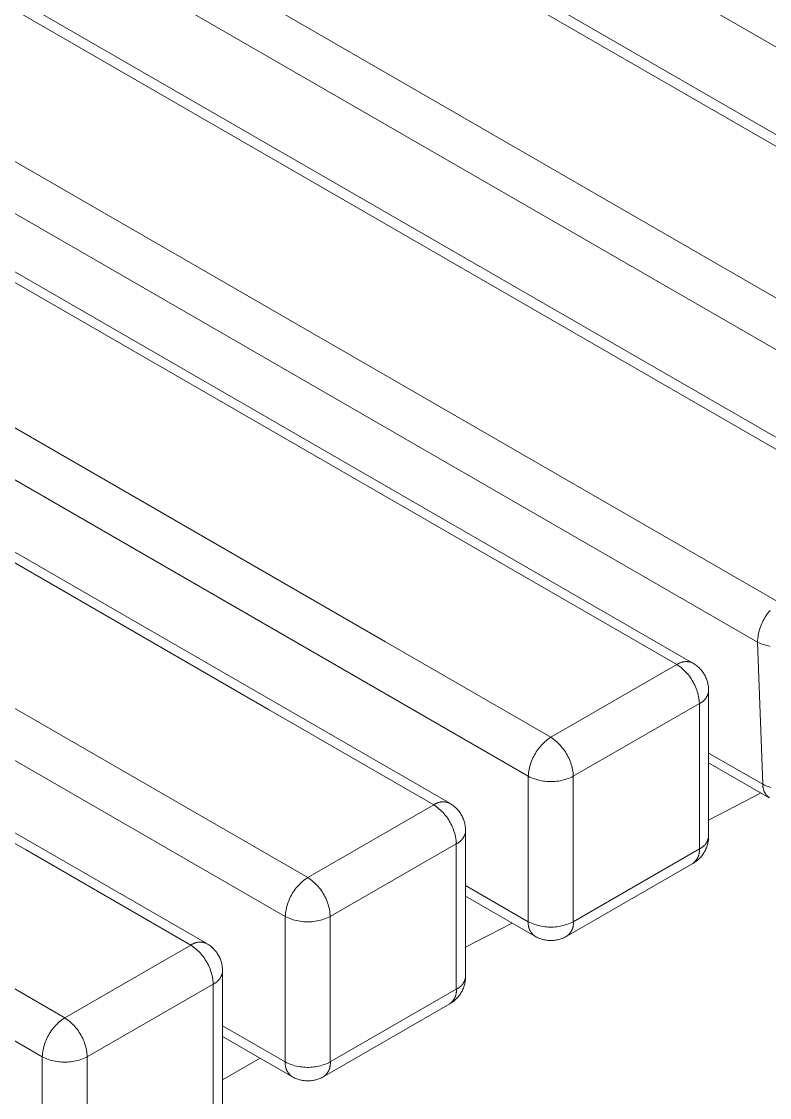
# Model space of a CAD drawing. Header units: inches. Extents: x -16 to 183, y -17 to 123.
# Drawn here: x 39.431 to 42.47, y 6.042 to 10.415 of the extents above; entities that cross this region are included whole.
import ezdxf

# ---------------------------------------------------------------- set-up
doc = ezdxf.new("R2010")
doc.units = ezdxf.units.IN
doc.layers.add('ZANO_R', color=7, linetype='Continuous', lineweight=0)

msp = doc.modelspace()

# ---------------------------------------------------------------- linework, layer by layer
at = {"layer": 'ZANO_R'}
for p, q in [((44.46788, 9.1741), (11.73757, 28.07095)), ((44.04384, 9.01424), (11.31353, 27.9111)), ((11.38265, 27.91947), (44.11129, 9.02358)), ((10.802, 27.5908), (43.53232, 8.69395)), ((43.44483, 8.53351), (10.71452, 27.43036)), ((43.02079, 8.37366), (10.29048, 27.27051)), ((10.3596, 27.27888), (43.08824, 8.38299)), ((9.77895, 26.95022), (42.50926, 8.05336)), ((42.42178, 7.89292), (9.69147, 26.78978)), ((42.09374, 7.80146), (9.36343, 26.69831)), ((9.42808, 26.70471), (42.15839, 7.80786)), ((41.49034, 7.34751), (8.76002, 26.24436)), ((8.44068, 26.13464), (41.171, 7.23779)), ((7.86405, 25.83264), (40.59437, 6.93579)), ((7.45329, 25.56457), (40.1836, 6.66771)), ((6.87666, 25.26257), (39.60697, 6.36572)), ((39.51555, 6.20736), (6.78523, 25.10422)), ((40.90978, 7.89383), (38.02466, 9.55956)), ((37.14479, 9.51859), (40.43437, 7.61935)), ((36.13762, 8.95993), (39.44698, 7.04928)), ((36.88866, 8.86414), (39.73954, 7.21819)), ((42.45538, 7.99865), (42.45937, 8.00443)), ((42.45937, 8.00443), (42.46355, 8.01007)), ((42.46355, 8.01007), (42.46793, 8.01556)), ((42.46793, 8.01556), (42.4725, 8.0209)), ((42.43341, 7.9548), (42.43589, 7.96137)), ((42.43589, 7.96137), (42.43859, 7.96785)), ((42.43859, 7.96785), (42.44151, 7.97424)), ((42.44151, 7.97424), (42.44466, 7.98052)), ((42.44466, 7.98052), (42.44802, 7.98668)), ((42.44802, 7.98668), (42.4516, 7.99273)), ((42.4516, 7.99273), (42.45538, 7.99865)), ((42.42349, 7.91391), (42.42455, 7.92086)), ((42.42455, 7.92086), (42.42585, 7.92776)), ((42.42585, 7.92776), (42.42738, 7.93461)), ((42.42738, 7.93461), (42.42916, 7.94141)), ((42.42916, 7.94141), (42.43117, 7.94814)), ((42.43117, 7.94814), (42.43341, 7.9548)), ((40.90978, 7.89383), (41.58176, 7.50586)), ((42.42178, 7.89292), (42.42211, 7.89994)), ((42.42791, 7.88998), (42.42178, 7.89292)), ((42.4434, 7.31474), (42.42178, 7.89292)), ((42.42211, 7.89994), (42.42268, 7.90694)), ((42.42268, 7.90694), (42.42349, 7.91391)), ((42.43414, 7.88726), (42.42791, 7.88998)), ((42.44046, 7.88476), (42.43414, 7.88726)), ((42.44686, 7.88248), (42.44046, 7.88476)), ((42.45334, 7.88043), (42.44686, 7.88248)), ((42.45988, 7.8786), (42.45334, 7.88043)), ((42.46649, 7.877), (42.45988, 7.8786)), ((42.47314, 7.87563), (42.46649, 7.877)), ((41.58176, 7.50586), (42.09374, 7.80146)), ((42.09374, 7.80146), (42.09561, 7.80274)), ((42.09374, 7.80146), (42.09956, 7.79752)), ((42.09561, 7.80274), (42.09752, 7.80396)), ((42.09752, 7.80396), (42.09947, 7.80512)), ((42.09947, 7.80512), (42.10146, 7.8062)), ((42.09956, 7.79752), (42.10524, 7.79338)), ((42.10146, 7.8062), (42.10349, 7.80722)), ((42.10349, 7.80722), (42.10555, 7.80816)), ((42.10524, 7.79338), (42.11077, 7.78904)), ((42.10555, 7.80816), (42.10764, 7.80903)), ((42.10764, 7.80903), (42.10977, 7.80983)), ((42.10977, 7.80983), (42.11191, 7.81055)), ((42.11077, 7.78904), (42.11615, 7.78452)), ((42.11191, 7.81055), (42.11409, 7.8112)), ((42.11409, 7.8112), (42.11628, 7.81177)), ((42.11615, 7.78452), (42.12137, 7.77981)), ((42.11628, 7.81177), (42.11849, 7.81227)), ((42.11849, 7.81227), (42.12072, 7.81269)), ((42.12072, 7.81269), (42.12296, 7.81303)), ((42.12296, 7.81303), (42.12521, 7.81329)), ((42.12521, 7.81329), (42.12747, 7.81348)), ((42.12747, 7.81348), (42.12974, 7.81358)), ((42.12974, 7.81358), (42.132, 7.81361)), ((42.132, 7.81361), (42.13427, 7.81356)), ((42.13427, 7.81356), (42.13653, 7.81343)), ((42.13653, 7.81343), (42.13879, 7.81322)), ((42.13879, 7.81322), (42.14104, 7.81293)), ((42.14104, 7.81293), (42.14328, 7.81256)), ((42.14328, 7.81256), (42.1455, 7.81212)), ((42.1455, 7.81212), (42.14771, 7.8116)), ((42.14771, 7.8116), (42.14989, 7.811)), ((42.14989, 7.811), (42.15206, 7.81032)), ((42.15206, 7.81032), (42.1542, 7.80958)), ((42.1542, 7.80958), (42.15631, 7.80875)), ((42.15631, 7.80875), (42.15839, 7.80786)), ((42.16006, 7.80688), (42.16384, 7.80453)), ((42.16384, 7.80453), (42.16753, 7.80206)), ((42.16753, 7.80206), (42.17114, 7.79946)), ((42.17114, 7.79946), (42.17466, 7.79673)), ((42.17466, 7.79673), (42.17808, 7.79389)), ((42.17808, 7.79389), (42.1814, 7.79093)), ((42.1814, 7.79093), (42.18462, 7.78786)), ((42.18462, 7.78786), (42.18773, 7.78468)), ((42.18773, 7.78468), (42.19073, 7.78139)), ((42.12137, 7.77981), (42.12642, 7.77492)), ((42.12642, 7.77492), (42.13129, 7.76986)), ((42.13129, 7.76986), (42.13599, 7.76464)), ((42.13599, 7.76464), (42.14051, 7.75925)), ((42.14051, 7.75925), (42.14483, 7.75371)), ((42.14483, 7.75371), (42.14896, 7.74802)), ((42.14896, 7.74802), (42.15289, 7.7422)), ((42.15289, 7.7422), (42.15661, 7.73624)), ((42.19073, 7.78139), (42.19361, 7.778)), ((42.19361, 7.778), (42.19638, 7.77452)), ((42.19638, 7.77452), (42.19902, 7.77094)), ((42.19902, 7.77094), (42.20154, 7.76728)), ((42.20154, 7.76728), (42.20394, 7.76353)), ((42.20394, 7.76353), (42.2062, 7.75969)), ((42.2062, 7.75969), (42.20833, 7.75579)), ((42.20833, 7.75579), (42.21032, 7.75181)), ((42.21032, 7.75181), (42.21217, 7.74777)), ((42.21217, 7.74777), (42.21389, 7.74366)), ((42.21389, 7.74366), (42.21546, 7.7395)), ((42.15661, 7.73624), (42.16012, 7.73015)), ((42.16012, 7.73015), (42.16342, 7.72395)), ((42.16342, 7.72395), (42.1665, 7.71763)), ((42.1665, 7.71763), (42.16937, 7.71121)), ((42.16937, 7.71121), (42.172, 7.7047)), ((42.172, 7.7047), (42.17441, 7.6981)), ((42.17441, 7.6981), (42.17659, 7.69142)), ((42.21546, 7.7395), (42.21689, 7.73529)), ((42.21689, 7.73529), (42.21817, 7.73103)), ((42.21817, 7.73103), (42.21931, 7.72673)), ((42.21931, 7.72673), (42.22029, 7.72239)), ((42.22029, 7.72239), (42.22113, 7.71802)), ((42.22113, 7.71802), (42.22182, 7.71363)), ((42.22182, 7.71363), (42.22235, 7.70921)), ((42.22235, 7.70921), (42.22273, 7.70478)), ((42.22273, 7.70478), (42.22296, 7.70033)), ((42.22296, 7.70033), (42.22304, 7.69589)), ((42.17659, 7.69142), (42.17853, 7.68466)), ((42.17853, 7.68466), (42.18024, 7.67785)), ((42.18024, 7.67785), (42.1817, 7.67097)), ((42.1817, 7.67097), (42.18293, 7.66406)), ((42.18293, 7.66406), (42.18392, 7.6571)), ((42.18392, 7.6571), (42.18467, 7.65011)), ((42.20213, 7.65429), (42.20043, 7.65279)), ((42.20378, 7.65584), (42.20213, 7.65429)), ((42.20537, 7.65746), (42.20378, 7.65584)), ((42.20691, 7.65913), (42.20537, 7.65746)), ((42.20839, 7.66085), (42.20691, 7.65913)), ((42.2098, 7.66262), (42.20839, 7.66085)), ((42.21116, 7.66443), (42.2098, 7.66262)), ((42.21245, 7.6663), (42.21116, 7.66443)), ((42.21367, 7.66821), (42.21245, 7.6663)), ((42.21483, 7.67016), (42.21367, 7.66821)), ((42.21591, 7.67215), (42.21483, 7.67016)), ((42.21693, 7.67417), (42.21591, 7.67215)), ((42.21788, 7.67623), (42.21693, 7.67417)), ((42.21875, 7.67832), (42.21788, 7.67623)), ((42.21955, 7.68044), (42.21875, 7.67832)), ((42.22028, 7.68259), (42.21955, 7.68044)), ((42.22093, 7.68476), (42.22028, 7.68259)), ((42.22151, 7.68696), (42.22093, 7.68476)), ((42.22201, 7.68917), (42.22151, 7.68696)), ((42.22243, 7.69139), (42.22201, 7.68917)), ((42.22277, 7.69363), (42.22243, 7.69139)), ((42.22304, 7.69589), (42.22277, 7.69363)), ((42.22304, 7.69589), (42.22304, 7.1047)), ((41.10635, 7.23138), (40.43437, 7.61935)), ((42.18517, 7.6431), (41.67319, 7.34751)), ((42.18467, 7.65011), (42.18517, 7.6431)), ((42.18722, 7.64407), (42.18517, 7.6431)), ((42.18517, 7.05191), (42.18517, 7.6431)), ((42.18923, 7.64512), (42.18722, 7.64407)), ((42.1912, 7.64623), (42.18923, 7.64512)), ((42.19314, 7.64741), (42.1912, 7.64623)), ((42.19503, 7.64866), (42.19314, 7.64741)), ((42.19688, 7.64997), (42.19503, 7.64866)), ((42.19868, 7.65135), (42.19688, 7.64997)), ((42.20043, 7.65279), (42.19868, 7.65135)), ((41.54421, 7.47427), (41.54909, 7.47933)), ((41.54909, 7.47933), (41.55414, 7.48422)), ((41.55414, 7.48422), (41.55936, 7.48892)), ((41.55936, 7.48892), (41.56473, 7.49345)), ((41.56473, 7.49345), (41.57026, 7.49778)), ((41.57026, 7.49778), (41.57594, 7.50192)), ((41.57594, 7.50192), (41.58176, 7.50586)), ((41.58176, 7.50586), (41.58758, 7.50192)), ((41.58758, 7.50192), (41.59326, 7.49778)), ((41.59326, 7.49778), (41.59879, 7.49345)), ((41.59879, 7.49345), (41.60417, 7.48892)), ((41.60417, 7.48892), (41.60938, 7.48422)), ((41.60938, 7.48422), (41.61443, 7.47933)), ((41.61443, 7.47933), (41.61931, 7.47427)), ((41.51538, 7.43456), (41.5189, 7.44064)), ((41.5189, 7.44064), (41.52262, 7.4466)), ((41.52262, 7.4466), (41.52655, 7.45243)), ((41.52655, 7.45243), (41.53068, 7.45812)), ((41.53068, 7.45812), (41.535, 7.46366)), ((41.535, 7.46366), (41.53951, 7.46904)), ((41.53951, 7.46904), (41.54421, 7.47427)), ((41.61931, 7.47427), (41.62401, 7.46904)), ((41.62401, 7.46904), (41.62852, 7.46366)), ((41.62852, 7.46366), (41.63285, 7.45812)), ((41.63285, 7.45812), (41.63697, 7.45243)), ((41.63697, 7.45243), (41.6409, 7.4466)), ((41.6409, 7.4466), (41.64463, 7.44064)), ((41.64463, 7.44064), (41.64814, 7.43456)), ((42.22304, 7.44197), (42.4434, 7.31474)), ((41.49698, 7.38907), (41.49892, 7.39582)), ((41.49892, 7.39582), (41.5011, 7.4025)), ((41.5011, 7.4025), (41.50351, 7.40911)), ((41.50351, 7.40911), (41.50614, 7.41562)), ((41.50614, 7.41562), (41.509, 7.42204)), ((41.509, 7.42204), (41.51208, 7.42835)), ((41.51208, 7.42835), (41.51538, 7.43456)), ((41.64814, 7.43456), (41.65144, 7.42835)), ((41.65144, 7.42835), (41.65452, 7.42204)), ((41.65452, 7.42204), (41.65738, 7.41562)), ((41.65738, 7.41562), (41.66002, 7.40911)), ((41.66002, 7.40911), (41.66243, 7.4025)), ((41.66243, 7.4025), (41.6646, 7.39582)), ((41.6646, 7.39582), (41.66655, 7.38907)), ((42.46948, 7.26032), (42.22304, 7.4026)), ((41.49034, 7.34751), (41.49084, 7.35452)), ((41.49666, 7.34444), (41.49034, 7.34751)), ((41.49034, 6.75632), (41.49034, 7.34751)), ((41.49084, 7.35452), (41.49158, 7.36151)), ((41.49158, 7.36151), (41.49257, 7.36846)), ((41.49257, 7.36846), (41.4938, 7.37538)), ((41.4938, 7.37538), (41.49527, 7.38225)), ((41.49527, 7.38225), (41.49698, 7.38907)), ((41.66655, 7.38907), (41.66825, 7.38225)), ((41.67319, 7.34751), (41.66687, 7.34444)), ((41.66825, 7.38225), (41.66972, 7.37538)), ((41.66972, 7.37538), (41.67095, 7.36846)), ((41.67095, 7.36846), (41.67194, 7.36151)), ((41.67194, 7.36151), (41.67269, 7.35452)), ((41.67269, 7.35452), (41.67319, 7.34751)), ((41.67319, 7.34751), (41.67319, 6.75632)), ((41.50308, 7.34159), (41.49666, 7.34444)), ((41.5096, 7.33897), (41.50308, 7.34159)), ((41.51621, 7.33657), (41.5096, 7.33897)), ((41.52289, 7.33441), (41.51621, 7.33657)), ((41.52965, 7.33248), (41.52289, 7.33441)), ((41.53647, 7.33078), (41.52965, 7.33248)), ((41.54335, 7.32933), (41.53647, 7.33078)), ((41.55027, 7.32811), (41.54335, 7.32933)), ((41.55723, 7.32714), (41.55027, 7.32811)), ((41.56421, 7.32641), (41.55723, 7.32714)), ((41.57123, 7.32592), (41.56421, 7.32641)), ((41.57825, 7.32567), (41.57123, 7.32592)), ((41.58528, 7.32567), (41.57825, 7.32567)), ((41.5923, 7.32592), (41.58528, 7.32567)), ((41.59931, 7.32641), (41.5923, 7.32592)), ((41.6063, 7.32714), (41.59931, 7.32641)), ((41.61326, 7.32811), (41.6063, 7.32714)), ((41.62018, 7.32933), (41.61326, 7.32811)), ((41.62705, 7.33078), (41.62018, 7.32933)), ((41.63387, 7.33248), (41.62705, 7.33078)), ((41.64063, 7.33441), (41.63387, 7.33248)), ((41.64732, 7.33657), (41.64063, 7.33441)), ((41.65392, 7.33897), (41.64732, 7.33657)), ((41.66044, 7.34159), (41.65392, 7.33897)), ((41.66687, 7.34444), (41.66044, 7.34159)), ((42.44332, 7.31255), (42.4434, 7.31474)), ((42.44333, 7.31036), (42.44332, 7.31255)), ((42.4434, 7.30817), (42.44333, 7.31036)), ((42.44953, 7.31181), (42.4434, 7.31474)), ((42.44356, 7.30598), (42.4434, 7.30817)), ((42.44379, 7.3038), (42.44356, 7.30598)), ((42.44409, 7.30163), (42.44379, 7.3038)), ((42.45576, 7.30909), (42.44953, 7.31181)), ((42.46208, 7.30659), (42.45576, 7.30909)), ((42.46848, 7.30431), (42.46208, 7.30659)), ((42.47496, 7.30225), (42.46848, 7.30431)), ((42.43587, 7.27973), (42.22304, 7.16847)), ((42.44448, 7.29947), (42.44409, 7.30163)), ((42.44493, 7.29732), (42.44448, 7.29947)), ((42.44546, 7.29519), (42.44493, 7.29732)), ((42.44607, 7.29308), (42.44546, 7.29519)), ((42.44675, 7.291), (42.44607, 7.29308)), ((42.4475, 7.28894), (42.44675, 7.291)), ((42.44832, 7.2869), (42.4475, 7.28894)), ((42.44921, 7.2849), (42.44832, 7.2869)), ((42.45017, 7.28293), (42.44921, 7.2849)), ((42.4512, 7.28099), (42.45017, 7.28293)), ((42.45229, 7.27909), (42.4512, 7.28099)), ((42.45345, 7.27723), (42.45229, 7.27909)), ((42.45468, 7.27541), (42.45345, 7.27723)), ((42.45597, 7.27364), (42.45468, 7.27541)), ((42.45732, 7.27191), (42.45597, 7.27364)), ((42.45873, 7.27023), (42.45732, 7.27191)), ((42.46019, 7.2686), (42.45873, 7.27023)), ((42.46171, 7.26702), (42.46019, 7.2686)), ((42.46329, 7.26549), (42.46171, 7.26702)), ((42.46492, 7.26402), (42.46329, 7.26549)), ((42.4666, 7.26261), (42.46492, 7.26402)), ((42.46832, 7.26126), (42.4666, 7.26261)), ((42.4701, 7.25997), (42.46832, 7.26126)), ((40.50294, 6.77744), (39.73954, 7.21819)), ((40.59437, 6.93579), (41.10635, 7.23138)), ((41.10635, 7.23138), (41.10822, 7.23267)), ((41.10635, 7.23138), (41.11217, 7.22744)), ((41.10822, 7.23267), (41.11013, 7.23389)), ((41.11013, 7.23389), (41.11208, 7.23504)), ((41.11208, 7.23504), (41.11407, 7.23613)), ((41.11217, 7.22744), (41.11785, 7.2233)), ((41.11407, 7.23613), (41.1161, 7.23714)), ((41.1161, 7.23714), (41.11816, 7.23809)), ((41.11785, 7.2233), (41.12338, 7.21897)), ((41.11816, 7.23809), (41.12025, 7.23896)), ((41.12025, 7.23896), (41.12237, 7.23976)), ((41.12237, 7.23976), (41.12452, 7.24048)), ((41.12338, 7.21897), (41.12876, 7.21445)), ((41.12452, 7.24048), (41.12669, 7.24113)), ((41.12669, 7.24113), (41.12888, 7.2417)), ((41.12888, 7.2417), (41.1311, 7.2422)), ((41.1311, 7.2422), (41.13332, 7.24262)), ((41.13332, 7.24262), (41.13557, 7.24296)), ((41.13557, 7.24296), (41.13782, 7.24322)), ((41.13782, 7.24322), (41.14008, 7.2434)), ((41.14008, 7.2434), (41.14234, 7.24351)), ((41.14234, 7.24351), (41.14461, 7.24354)), ((41.14461, 7.24354), (41.14687, 7.24348)), ((41.14687, 7.24348), (41.14914, 7.24335)), ((41.14914, 7.24335), (41.1514, 7.24314)), ((41.1514, 7.24314), (41.15364, 7.24285)), ((41.15364, 7.24285), (41.15588, 7.24249)), ((41.15588, 7.24249), (41.1581, 7.24204)), ((41.1581, 7.24204), (41.16031, 7.24152)), ((41.16031, 7.24152), (41.1625, 7.24093)), ((41.1625, 7.24093), (41.16466, 7.24025)), ((41.16466, 7.24025), (41.1668, 7.2395)), ((41.1668, 7.2395), (41.16891, 7.23868)), ((41.16891, 7.23868), (41.171, 7.23779)), ((41.17266, 7.23681), (41.17644, 7.23446)), ((41.17644, 7.23446), (41.18014, 7.23198)), ((41.18014, 7.23198), (41.18375, 7.22938)), ((41.18375, 7.22938), (41.18726, 7.22666)), ((41.18726, 7.22666), (41.19069, 7.22382)), ((41.19069, 7.22382), (41.19401, 7.22086)), ((41.19401, 7.22086), (41.19723, 7.21778)), ((41.19723, 7.21778), (41.20034, 7.2146)), ((41.12876, 7.21445), (41.13397, 7.20974)), ((41.13397, 7.20974), (41.13902, 7.20485)), ((41.13902, 7.20485), (41.1439, 7.19979)), ((41.1439, 7.19979), (41.1486, 7.19456)), ((41.1486, 7.19456), (41.15311, 7.18918)), ((41.15311, 7.18918), (41.15743, 7.18364)), ((41.15743, 7.18364), (41.16156, 7.17795)), ((41.16156, 7.17795), (41.16549, 7.17213)), ((41.20034, 7.2146), (41.20333, 7.21132)), ((41.20333, 7.21132), (41.20622, 7.20793)), ((41.20622, 7.20793), (41.20898, 7.20445)), ((41.20898, 7.20445), (41.21163, 7.20087)), ((41.21163, 7.20087), (41.21415, 7.1972)), ((41.21415, 7.1972), (41.21654, 7.19345)), ((41.21654, 7.19345), (41.2188, 7.18962)), ((41.2188, 7.18962), (41.22093, 7.18572)), ((41.22093, 7.18572), (41.22292, 7.18174)), ((41.22292, 7.18174), (41.22478, 7.17769)), ((41.22478, 7.17769), (41.22649, 7.17359)), ((41.22649, 7.17359), (41.22807, 7.16943)), ((41.16549, 7.17213), (41.16921, 7.16617)), ((41.16921, 7.16617), (41.17273, 7.16008)), ((41.17273, 7.16008), (41.17603, 7.15388)), ((41.17603, 7.15388), (41.17911, 7.14756)), ((41.17911, 7.14756), (41.18197, 7.14114)), ((41.18197, 7.14114), (41.18461, 7.13463)), ((41.18461, 7.13463), (41.18701, 7.12803)), ((41.22807, 7.16943), (41.22949, 7.16522)), ((41.22949, 7.16522), (41.23078, 7.16096)), ((41.23078, 7.16096), (41.23191, 7.15665)), ((41.23191, 7.15665), (41.2329, 7.15232)), ((41.2329, 7.15232), (41.23374, 7.14795)), ((41.23374, 7.14795), (41.23442, 7.14355)), ((41.23442, 7.14355), (41.23496, 7.13914)), ((41.23496, 7.13914), (41.23534, 7.1347)), ((41.23534, 7.1347), (41.23557, 7.13026)), ((41.23557, 7.13026), (41.23564, 7.12581)), ((41.18701, 7.12803), (41.18919, 7.12134)), ((41.18919, 7.12134), (41.19113, 7.11459)), ((41.19113, 7.11459), (41.19284, 7.10777)), ((41.19284, 7.10777), (41.19431, 7.1009)), ((41.19431, 7.1009), (41.19554, 7.09398)), ((41.19554, 7.09398), (41.19653, 7.08703)), ((41.19653, 7.08703), (41.19727, 7.08004)), ((41.21639, 7.08577), (41.21474, 7.08421)), ((41.21798, 7.08739), (41.21639, 7.08577)), ((41.21952, 7.08905), (41.21798, 7.08739)), ((41.22099, 7.09077), (41.21952, 7.08905)), ((41.22241, 7.09254), (41.22099, 7.09077)), ((41.22376, 7.09436), (41.22241, 7.09254)), ((41.22505, 7.09623), (41.22376, 7.09436)), ((41.22627, 7.09814), (41.22505, 7.09623)), ((41.22743, 7.10008), (41.22627, 7.09814)), ((41.22852, 7.10207), (41.22743, 7.10008)), ((41.22954, 7.1041), (41.22852, 7.10207)), ((41.23048, 7.10616), (41.22954, 7.1041)), ((41.23136, 7.10825), (41.23048, 7.10616)), ((41.23216, 7.11037), (41.23136, 7.10825)), ((41.23289, 7.11252), (41.23216, 7.11037)), ((41.23354, 7.11469), (41.23289, 7.11252)), ((41.23411, 7.11688), (41.23354, 7.11469)), ((41.23461, 7.11909), (41.23411, 7.11688)), ((41.23503, 7.12132), (41.23461, 7.11909)), ((41.23538, 7.12356), (41.23503, 7.12132)), ((41.23564, 7.12581), (41.23538, 7.12356)), ((41.23564, 7.12581), (41.23564, 6.53463)), ((42.21788, 7.08505), (42.21693, 7.08299)), ((42.21875, 7.08714), (42.21788, 7.08505)), ((42.21955, 7.08926), (42.21875, 7.08714)), ((42.22028, 7.0914), (42.21955, 7.08926)), ((42.22093, 7.09358), (42.22028, 7.0914)), ((42.22151, 7.09577), (42.22093, 7.09358)), ((42.22182, 7.08696), (42.22113, 7.08256)), ((42.22201, 7.09798), (42.22151, 7.09577)), ((42.22235, 7.09138), (42.22182, 7.08696)), ((42.22243, 7.10021), (42.22201, 7.09798)), ((42.22273, 7.09581), (42.22235, 7.09138)), ((42.22277, 7.10245), (42.22243, 7.10021)), ((42.22296, 7.10025), (42.22273, 7.09581)), ((42.22304, 7.1047), (42.22277, 7.10245)), ((42.22304, 7.1047), (42.22296, 7.10025)), ((40.11895, 6.66131), (39.44698, 7.04928)), ((41.19777, 7.07303), (40.68579, 6.77744)), ((41.19727, 7.08004), (41.19777, 7.07303)), ((41.19982, 7.074), (41.19777, 7.07303)), ((41.19777, 6.48184), (41.19777, 7.07303)), ((41.20183, 7.07505), (41.19982, 7.074)), ((41.20381, 7.07616), (41.20183, 7.07505)), ((41.20574, 7.07734), (41.20381, 7.07616)), ((41.20764, 7.07859), (41.20574, 7.07734)), ((41.20948, 7.0799), (41.20764, 7.07859)), ((41.21129, 7.08128), (41.20948, 7.0799)), ((41.21304, 7.08272), (41.21129, 7.08128)), ((41.21474, 7.08421), (41.21304, 7.08272)), ((41.67319, 6.75632), (42.18517, 7.05191)), ((42.18722, 7.05289), (42.18517, 7.05191)), ((42.18517, 7.05191), (42.18535, 7.04966)), ((42.18542, 7.04286), (42.18529, 7.04059)), ((42.18535, 7.04966), (42.18545, 7.04739)), ((42.18548, 7.04512), (42.18542, 7.04286)), ((42.18545, 7.04739), (42.18548, 7.04512)), ((42.18923, 7.05393), (42.18722, 7.05289)), ((42.1912, 7.05505), (42.18923, 7.05393)), ((42.19314, 7.05623), (42.1912, 7.05505)), ((42.19503, 7.05747), (42.19314, 7.05623)), ((42.19688, 7.05879), (42.19503, 7.05747)), ((42.19868, 7.06016), (42.19688, 7.05879)), ((42.20043, 7.0616), (42.19868, 7.06016)), ((42.20213, 7.0631), (42.20043, 7.0616)), ((42.20378, 7.06466), (42.20213, 7.0631)), ((42.20537, 7.06627), (42.20378, 7.06466)), ((42.20691, 7.06794), (42.20537, 7.06627)), ((42.20833, 7.0448), (42.2062, 7.04089)), ((42.20839, 7.06966), (42.20691, 7.06794)), ((42.21032, 7.04877), (42.20833, 7.0448)), ((42.2098, 7.07143), (42.20839, 7.06966)), ((42.21116, 7.07325), (42.2098, 7.07143)), ((42.21217, 7.05282), (42.21032, 7.04877)), ((42.21245, 7.07511), (42.21116, 7.07325)), ((42.21389, 7.05692), (42.21217, 7.05282)), ((42.21367, 7.07702), (42.21245, 7.07511)), ((42.21483, 7.07897), (42.21367, 7.07702)), ((42.21546, 7.06108), (42.21389, 7.05692)), ((42.21591, 7.08096), (42.21483, 7.07897)), ((42.21689, 7.0653), (42.21546, 7.06108)), ((42.21693, 7.08299), (42.21591, 7.08096)), ((42.21817, 7.06956), (42.21689, 7.0653)), ((42.21931, 7.07386), (42.21817, 7.06956)), ((42.22029, 7.0782), (42.21931, 7.07386)), ((42.22113, 7.08256), (42.22029, 7.0782)), ((42.16536, 6.99852), (42.1637, 6.99698)), ((42.16753, 6.99853), (42.16384, 6.99605)), ((42.16697, 7.00011), (42.16536, 6.99852)), ((42.16853, 7.00176), (42.16697, 7.00011)), ((42.17114, 7.00113), (42.16753, 6.99853)), ((42.17002, 7.00347), (42.16853, 7.00176)), ((42.17146, 7.00522), (42.17002, 7.00347)), ((42.17466, 7.00385), (42.17114, 7.00113)), ((42.17283, 7.00702), (42.17146, 7.00522)), ((42.17414, 7.00887), (42.17283, 7.00702)), ((42.17539, 7.01077), (42.17414, 7.00887)), ((42.17808, 7.0067), (42.17466, 7.00385)), ((42.17657, 7.0127), (42.17539, 7.01077)), ((42.17768, 7.01468), (42.17657, 7.0127)), ((42.17872, 7.01669), (42.17768, 7.01468)), ((42.1814, 7.00966), (42.17808, 7.0067)), ((42.17969, 7.01874), (42.17872, 7.01669)), ((42.18059, 7.02082), (42.17969, 7.01874)), ((42.18141, 7.02294), (42.18059, 7.02082)), ((42.18462, 7.01273), (42.1814, 7.00966)), ((42.18216, 7.02508), (42.18141, 7.02294)), ((42.18284, 7.02724), (42.18216, 7.02508)), ((42.18344, 7.02942), (42.18284, 7.02724)), ((42.18396, 7.03163), (42.18344, 7.02942)), ((42.18441, 7.03385), (42.18396, 7.03163)), ((42.18478, 7.03609), (42.18441, 7.03385)), ((42.18773, 7.01591), (42.18462, 7.01273)), ((42.18507, 7.03834), (42.18478, 7.03609)), ((42.18529, 7.04059), (42.18507, 7.03834)), ((42.19073, 7.01919), (42.18773, 7.01591)), ((42.19361, 7.02258), (42.19073, 7.01919)), ((42.19638, 7.02607), (42.19361, 7.02258)), ((42.19902, 7.02964), (42.19638, 7.02607)), ((42.20154, 7.03331), (42.19902, 7.02964)), ((42.20394, 7.03706), (42.20154, 7.03331)), ((42.2062, 7.04089), (42.20394, 7.03706)), ((42.15839, 6.99273), (41.64641, 6.69713)), ((42.16021, 6.99408), (42.15839, 6.99273)), ((42.16384, 6.99605), (42.16006, 6.99371)), ((42.16198, 6.9955), (42.16021, 6.99408)), ((42.1637, 6.99698), (42.16198, 6.9955)), ((40.56169, 6.90926), (40.56674, 6.91414)), ((40.56674, 6.91414), (40.57196, 6.91885)), ((40.57196, 6.91885), (40.57734, 6.92338)), ((40.57734, 6.92338), (40.58287, 6.92771)), ((40.58287, 6.92771), (40.58855, 6.93185)), ((40.58855, 6.93185), (40.59437, 6.93579)), ((40.59437, 6.93579), (40.60019, 6.93185)), ((40.60019, 6.93185), (40.60586, 6.92771)), ((40.60586, 6.92771), (40.6114, 6.92338)), ((40.6114, 6.92338), (40.61677, 6.91885)), ((40.61677, 6.91885), (40.62199, 6.91414)), ((40.62199, 6.91414), (40.62704, 6.90926)), ((40.52799, 6.86449), (40.5315, 6.87057)), ((40.5315, 6.87057), (40.53523, 6.87653)), ((40.53523, 6.87653), (40.53915, 6.88236)), ((40.53915, 6.88236), (40.54328, 6.88805)), ((40.54328, 6.88805), (40.54761, 6.89359)), ((40.54761, 6.89359), (40.55212, 6.89897)), ((40.55212, 6.89897), (40.55682, 6.9042)), ((40.55682, 6.9042), (40.56169, 6.90926)), ((40.62704, 6.90926), (40.63192, 6.9042)), ((40.63192, 6.9042), (40.63661, 6.89897)), ((40.63661, 6.89897), (40.64113, 6.89359)), ((40.64113, 6.89359), (40.64545, 6.88805)), ((40.64545, 6.88805), (40.64958, 6.88236)), ((40.64958, 6.88236), (40.65351, 6.87653)), ((40.65351, 6.87653), (40.65723, 6.87057)), ((40.65723, 6.87057), (40.66074, 6.86449)), ((41.23564, 6.90337), (41.49034, 6.75632)), ((40.50958, 6.819), (40.51153, 6.82575)), ((40.51153, 6.82575), (40.5137, 6.83243)), ((40.5137, 6.83243), (40.51611, 6.83903)), ((40.51611, 6.83903), (40.51875, 6.84555)), ((40.51875, 6.84555), (40.52161, 6.85197)), ((40.52161, 6.85197), (40.52469, 6.85828)), ((40.52469, 6.85828), (40.52799, 6.86449)), ((40.66074, 6.86449), (40.66404, 6.85828)), ((40.66404, 6.85828), (40.66713, 6.85197)), ((40.66713, 6.85197), (40.66999, 6.84555)), ((40.66999, 6.84555), (40.67262, 6.83903)), ((40.67262, 6.83903), (40.67503, 6.83243)), ((40.67503, 6.83243), (40.67721, 6.82575)), ((40.67721, 6.82575), (40.67915, 6.819)), ((41.51711, 6.69713), (41.23564, 6.85964)), ((40.50294, 6.77744), (40.50344, 6.78444)), ((40.50344, 6.78444), (40.50419, 6.79143)), ((40.50419, 6.79143), (40.50518, 6.79839)), ((40.50518, 6.79839), (40.50641, 6.80531)), ((40.50641, 6.80531), (40.50788, 6.81218)), ((40.50788, 6.81218), (40.50958, 6.819)), ((40.67915, 6.819), (40.68086, 6.81218)), ((40.68086, 6.81218), (40.68233, 6.80531)), ((40.68233, 6.80531), (40.68356, 6.79839)), ((40.68356, 6.79839), (40.68454, 6.79143)), ((40.68454, 6.79143), (40.68529, 6.78444)), ((40.68529, 6.78444), (40.68579, 6.77744)), ((40.50926, 6.77437), (40.50294, 6.77744)), ((40.50294, 6.18625), (40.50294, 6.77744)), ((40.51569, 6.77152), (40.50926, 6.77437)), ((40.52221, 6.76889), (40.51569, 6.77152)), ((40.52881, 6.7665), (40.52221, 6.76889)), ((40.5355, 6.76434), (40.52881, 6.7665)), ((40.54226, 6.76241), (40.5355, 6.76434)), ((40.54908, 6.76071), (40.54226, 6.76241)), ((40.55595, 6.75926), (40.54908, 6.76071)), ((40.56287, 6.75804), (40.55595, 6.75926)), ((40.56983, 6.75707), (40.56287, 6.75804)), ((40.57682, 6.75633), (40.56983, 6.75707)), ((40.58383, 6.75585), (40.57682, 6.75633)), ((40.59085, 6.7556), (40.58383, 6.75585)), ((40.59788, 6.7556), (40.59085, 6.7556)), ((40.6049, 6.75585), (40.59788, 6.7556)), ((40.61191, 6.75633), (40.6049, 6.75585)), ((40.6189, 6.75707), (40.61191, 6.75633)), ((40.62586, 6.75804), (40.6189, 6.75707)), ((40.63278, 6.75926), (40.62586, 6.75804)), ((40.63966, 6.76071), (40.63278, 6.75926)), ((40.64648, 6.76241), (40.63966, 6.76071)), ((40.65324, 6.76434), (40.64648, 6.76241)), ((40.65992, 6.7665), (40.65324, 6.76434)), ((40.66653, 6.76889), (40.65992, 6.7665)), ((40.67305, 6.77152), (40.66653, 6.76889)), ((40.67947, 6.77437), (40.67305, 6.77152)), ((40.68579, 6.77744), (40.67947, 6.77437)), ((40.68579, 6.77744), (40.68579, 6.18625)), ((41.42413, 6.75082), (41.23564, 6.65228)), ((41.49003, 6.74953), (41.49005, 6.7518)), ((41.49009, 6.74726), (41.49003, 6.74953)), ((41.49005, 6.7518), (41.49016, 6.75406)), ((41.49022, 6.745), (41.49009, 6.74726)), ((41.49016, 6.75406), (41.49034, 6.75632)), ((41.49043, 6.74274), (41.49022, 6.745)), ((41.49666, 6.75325), (41.49034, 6.75632)), ((41.49072, 6.7405), (41.49043, 6.74274)), ((41.49109, 6.73826), (41.49072, 6.7405)), ((41.49154, 6.73604), (41.49109, 6.73826)), ((41.49207, 6.73383), (41.49154, 6.73604)), ((41.50308, 6.7504), (41.49666, 6.75325)), ((41.5096, 6.74778), (41.50308, 6.7504)), ((41.51621, 6.74539), (41.5096, 6.74778)), ((41.52289, 6.74322), (41.51621, 6.74539)), ((41.52965, 6.74129), (41.52289, 6.74322)), ((41.53647, 6.7396), (41.52965, 6.74129)), ((41.54335, 6.73814), (41.53647, 6.7396)), ((41.55027, 6.73693), (41.54335, 6.73814)), ((41.55723, 6.73595), (41.55027, 6.73693)), ((41.56421, 6.73522), (41.55723, 6.73595)), ((41.57123, 6.73473), (41.56421, 6.73522)), ((41.59931, 6.73522), (41.5923, 6.73473)), ((41.6063, 6.73595), (41.59931, 6.73522)), ((41.61326, 6.73693), (41.6063, 6.73595)), ((41.62018, 6.73814), (41.61326, 6.73693)), ((41.62705, 6.7396), (41.62018, 6.73814)), ((41.63387, 6.74129), (41.62705, 6.7396)), ((41.64063, 6.74322), (41.63387, 6.74129)), ((41.64732, 6.74539), (41.64063, 6.74322)), ((41.65392, 6.74778), (41.64732, 6.74539)), ((41.66044, 6.7504), (41.65392, 6.74778)), ((41.66687, 6.75325), (41.66044, 6.7504)), ((41.67319, 6.75632), (41.66687, 6.75325)), ((41.67198, 6.73604), (41.67146, 6.73383)), ((41.67243, 6.73826), (41.67198, 6.73604)), ((41.6728, 6.7405), (41.67243, 6.73826)), ((41.67309, 6.74274), (41.6728, 6.7405)), ((41.6733, 6.745), (41.67309, 6.74274)), ((41.67319, 6.75632), (41.67337, 6.75406)), ((41.67344, 6.74726), (41.6733, 6.745)), ((41.67337, 6.75406), (41.67347, 6.7518)), ((41.67349, 6.74953), (41.67344, 6.74726)), ((41.67347, 6.7518), (41.67349, 6.74953)), ((41.49267, 6.73165), (41.49207, 6.73383)), ((41.49334, 6.72948), (41.49267, 6.73165)), ((41.49409, 6.72734), (41.49334, 6.72948)), ((41.49492, 6.72523), (41.49409, 6.72734)), ((41.49582, 6.72315), (41.49492, 6.72523)), ((41.49679, 6.7211), (41.49582, 6.72315)), ((41.49783, 6.71909), (41.49679, 6.7211)), ((41.49894, 6.71711), (41.49783, 6.71909)), ((41.50012, 6.71517), (41.49894, 6.71711)), ((41.50136, 6.71328), (41.50012, 6.71517)), ((41.50267, 6.71143), (41.50136, 6.71328)), ((41.50405, 6.70963), (41.50267, 6.71143)), ((41.50548, 6.70787), (41.50405, 6.70963)), ((41.50698, 6.70617), (41.50548, 6.70787)), ((41.50853, 6.70452), (41.50698, 6.70617)), ((41.51015, 6.70292), (41.50853, 6.70452)), ((41.51181, 6.70139), (41.51015, 6.70292)), ((41.51353, 6.69991), (41.51181, 6.70139)), ((41.5153, 6.69849), (41.51353, 6.69991)), ((41.51711, 6.69713), (41.5153, 6.69849)), ((41.52093, 6.69501), (41.51711, 6.69713)), ((41.52482, 6.69302), (41.52093, 6.69501)), ((41.52877, 6.69117), (41.52482, 6.69302)), ((41.53279, 6.68945), (41.52877, 6.69117)), ((41.57825, 6.73449), (41.57123, 6.73473)), ((41.58528, 6.73449), (41.57825, 6.73449)), ((41.5923, 6.73473), (41.58528, 6.73449)), ((41.63475, 6.69117), (41.63074, 6.68945)), ((41.6387, 6.69302), (41.63475, 6.69117)), ((41.64259, 6.69501), (41.6387, 6.69302)), ((41.64641, 6.69713), (41.64259, 6.69501)), ((41.64823, 6.69849), (41.64641, 6.69713)), ((41.64999, 6.69991), (41.64823, 6.69849)), ((41.65171, 6.70139), (41.64999, 6.69991)), ((41.65338, 6.70292), (41.65171, 6.70139)), ((41.65499, 6.70452), (41.65338, 6.70292)), ((41.65654, 6.70617), (41.65499, 6.70452)), ((41.65804, 6.70787), (41.65654, 6.70617)), ((41.65948, 6.70963), (41.65804, 6.70787)), ((41.66085, 6.71143), (41.65948, 6.70963)), ((41.66216, 6.71328), (41.66085, 6.71143)), ((41.66341, 6.71517), (41.66216, 6.71328)), ((41.66458, 6.71711), (41.66341, 6.71517)), ((41.66569, 6.71909), (41.66458, 6.71711)), ((41.66674, 6.7211), (41.66569, 6.71909)), ((41.66771, 6.72315), (41.66674, 6.7211)), ((41.6686, 6.72523), (41.66771, 6.72315)), ((41.66943, 6.72734), (41.6686, 6.72523)), ((41.67018, 6.72948), (41.66943, 6.72734)), ((41.67086, 6.73165), (41.67018, 6.72948)), ((41.67146, 6.73383), (41.67086, 6.73165)), ((39.60697, 6.36572), (40.11895, 6.66131)), ((40.11895, 6.66131), (40.12082, 6.6626)), ((40.11895, 6.66131), (40.12477, 6.65737)), ((40.12082, 6.6626), (40.12273, 6.66382)), ((40.12273, 6.66382), (40.12468, 6.66497)), ((40.12468, 6.66497), (40.12667, 6.66606)), ((40.12477, 6.65737), (40.13045, 6.65323)), ((40.12667, 6.66606), (40.1287, 6.66707)), ((40.1287, 6.66707), (40.13076, 6.66801)), ((40.13045, 6.65323), (40.13598, 6.6489)), ((40.13076, 6.66801), (40.13285, 6.66889)), ((40.13285, 6.66889), (40.13498, 6.66968)), ((40.13498, 6.66968), (40.13712, 6.67041)), ((40.13598, 6.6489), (40.14136, 6.64437)), ((40.13712, 6.67041), (40.1393, 6.67106)), ((40.1393, 6.67106), (40.14149, 6.67163)), ((40.14149, 6.67163), (40.1437, 6.67213)), ((40.1437, 6.67213), (40.14593, 6.67254)), ((40.14593, 6.67254), (40.14817, 6.67289)), ((40.14817, 6.67289), (40.15042, 6.67315)), ((40.15042, 6.67315), (40.15268, 6.67333)), ((40.15268, 6.67333), (40.15495, 6.67344)), ((40.15495, 6.67344), (40.15721, 6.67346)), ((40.15721, 6.67346), (40.15948, 6.67341)), ((40.15948, 6.67341), (40.16174, 6.67328)), ((40.16174, 6.67328), (40.164, 6.67307)), ((40.164, 6.67307), (40.16625, 6.67278)), ((40.16625, 6.67278), (40.16849, 6.67242)), ((40.16849, 6.67242), (40.17071, 6.67197)), ((40.17071, 6.67197), (40.17292, 6.67145)), ((40.17292, 6.67145), (40.1751, 6.67085)), ((40.1751, 6.67085), (40.17727, 6.67018)), ((40.17727, 6.67018), (40.17941, 6.66943)), ((40.17941, 6.66943), (40.18152, 6.66861)), ((40.18152, 6.66861), (40.1836, 6.66771)), ((40.18527, 6.66673), (40.18905, 6.66439)), ((40.18905, 6.66439), (40.19274, 6.66191)), ((40.19274, 6.66191), (40.19635, 6.65931)), ((40.19635, 6.65931), (40.19987, 6.65659)), ((40.19987, 6.65659), (40.20329, 6.65374)), ((40.20329, 6.65374), (40.20661, 6.65078)), ((40.20661, 6.65078), (40.20983, 6.64771)), ((40.20983, 6.64771), (40.21294, 6.64453)), ((41.53686, 6.68786), (41.53279, 6.68945)), ((41.54098, 6.68641), (41.53686, 6.68786)), ((41.54514, 6.6851), (41.54098, 6.68641)), ((41.54935, 6.68394), (41.54514, 6.6851)), ((41.5536, 6.68292), (41.54935, 6.68394)), ((41.55788, 6.68204), (41.5536, 6.68292)), ((41.56218, 6.6813), (41.55788, 6.68204)), ((41.56651, 6.68071), (41.56218, 6.6813)), ((41.57086, 6.68027), (41.56651, 6.68071)), ((41.57521, 6.67998), (41.57086, 6.68027)), ((41.57958, 6.67983), (41.57521, 6.67998)), ((41.58395, 6.67983), (41.57958, 6.67983)), ((41.58831, 6.67998), (41.58395, 6.67983)), ((41.59267, 6.68027), (41.58831, 6.67998)), ((41.59701, 6.68071), (41.59267, 6.68027)), ((41.60134, 6.6813), (41.59701, 6.68071)), ((41.60565, 6.68204), (41.60134, 6.6813)), ((41.60992, 6.68292), (41.60565, 6.68204)), ((41.61417, 6.68394), (41.60992, 6.68292)), ((41.61838, 6.6851), (41.61417, 6.68394)), ((41.62255, 6.68641), (41.61838, 6.6851)), ((41.62667, 6.68786), (41.62255, 6.68641)), ((41.63074, 6.68945), (41.62667, 6.68786)), ((40.14136, 6.64437), (40.14658, 6.63966)), ((40.14658, 6.63966), (40.15163, 6.63478)), ((40.15163, 6.63478), (40.1565, 6.62972)), ((40.1565, 6.62972), (40.1612, 6.62449)), ((40.1612, 6.62449), (40.16572, 6.61911)), ((40.16572, 6.61911), (40.17004, 6.61357)), ((40.17004, 6.61357), (40.17417, 6.60788)), ((40.17417, 6.60788), (40.1781, 6.60205)), ((40.21294, 6.64453), (40.21594, 6.64125)), ((40.21594, 6.64125), (40.21882, 6.63786)), ((40.21882, 6.63786), (40.22159, 6.63437)), ((40.22159, 6.63437), (40.22423, 6.6308)), ((40.22423, 6.6308), (40.22675, 6.62713)), ((40.22675, 6.62713), (40.22915, 6.62338)), ((40.22915, 6.62338), (40.23141, 6.61955)), ((40.23141, 6.61955), (40.23354, 6.61564)), ((40.23354, 6.61564), (40.23553, 6.61167)), ((40.23553, 6.61167), (40.23738, 6.60762)), ((40.23738, 6.60762), (40.2391, 6.60352)), ((40.1781, 6.60205), (40.18182, 6.59609)), ((40.18182, 6.59609), (40.18533, 6.59001)), ((40.18533, 6.59001), (40.18863, 6.5838)), ((40.18863, 6.5838), (40.19171, 6.57749)), ((40.19171, 6.57749), (40.19458, 6.57107)), ((40.19458, 6.57107), (40.19721, 6.56455)), ((40.19721, 6.56455), (40.19962, 6.55795)), ((40.2391, 6.60352), (40.24067, 6.59936)), ((40.24067, 6.59936), (40.2421, 6.59514)), ((40.2421, 6.59514), (40.24338, 6.59088)), ((40.24338, 6.59088), (40.24452, 6.58658)), ((40.24452, 6.58658), (40.2455, 6.58224)), ((40.2455, 6.58224), (40.24634, 6.57788)), ((40.24634, 6.57788), (40.24703, 6.57348)), ((40.24703, 6.57348), (40.24756, 6.56906)), ((40.24756, 6.56906), (40.24794, 6.56463)), ((40.24794, 6.56463), (40.24817, 6.56019)), ((40.24817, 6.56019), (40.24825, 6.55574)), ((40.19962, 6.55795), (40.2018, 6.55127)), ((40.2018, 6.55127), (40.20374, 6.54452)), ((40.20374, 6.54452), (40.20545, 6.5377)), ((40.20545, 6.5377), (40.20692, 6.53083)), ((40.20692, 6.53083), (40.20814, 6.52391)), ((40.20814, 6.52391), (40.20913, 6.51695)), ((40.20913, 6.51695), (40.20988, 6.50997)), ((40.23058, 6.51731), (40.22899, 6.5157)), ((40.23212, 6.51898), (40.23058, 6.51731)), ((40.2336, 6.5207), (40.23212, 6.51898)), ((40.23501, 6.52247), (40.2336, 6.5207)), ((40.23637, 6.52429), (40.23501, 6.52247)), ((40.23766, 6.52615), (40.23637, 6.52429)), ((40.23888, 6.52806), (40.23766, 6.52615)), ((40.24004, 6.53001), (40.23888, 6.52806)), ((40.24112, 6.532), (40.24004, 6.53001)), ((40.24214, 6.53403), (40.24112, 6.532)), ((40.24309, 6.53609), (40.24214, 6.53403)), ((40.24396, 6.53818), (40.24309, 6.53609)), ((40.24476, 6.5403), (40.24396, 6.53818)), ((40.24549, 6.54245), (40.24476, 6.5403)), ((40.24614, 6.54462), (40.24549, 6.54245)), ((40.24672, 6.54681), (40.24614, 6.54462)), ((40.24722, 6.54902), (40.24672, 6.54681)), ((40.24764, 6.55125), (40.24722, 6.54902)), ((40.24798, 6.55349), (40.24764, 6.55125)), ((40.24825, 6.55574), (40.24798, 6.55349)), ((40.24825, 6.55574), (40.24825, 5.96455)), ((41.23136, 6.51706), (41.23048, 6.51497)), ((41.23216, 6.51918), (41.23136, 6.51706)), ((41.23289, 6.52133), (41.23216, 6.51918)), ((41.23354, 6.5235), (41.23289, 6.52133)), ((41.23411, 6.5257), (41.23354, 6.5235)), ((41.23442, 6.51689), (41.23374, 6.51249)), ((41.23461, 6.52791), (41.23411, 6.5257)), ((41.23496, 6.5213), (41.23442, 6.51689)), ((41.23503, 6.53013), (41.23461, 6.52791)), ((41.23534, 6.52574), (41.23496, 6.5213)), ((41.23538, 6.53238), (41.23503, 6.53013)), ((41.23557, 6.53018), (41.23534, 6.52574)), ((41.23564, 6.53463), (41.23538, 6.53238)), ((41.23564, 6.53463), (41.23557, 6.53018)), ((40.21038, 6.50296), (39.6984, 6.20736)), ((40.20988, 6.50997), (40.21038, 6.50296)), ((40.21243, 6.50393), (40.21038, 6.50296)), ((40.21038, 5.91177), (40.21038, 6.50296)), ((40.21444, 6.50497), (40.21243, 6.50393)), ((40.21641, 6.50609), (40.21444, 6.50497)), ((40.21835, 6.50727), (40.21641, 6.50609)), ((40.22024, 6.50852), (40.21835, 6.50727)), ((40.22209, 6.50983), (40.22024, 6.50852)), ((40.22389, 6.51121), (40.22209, 6.50983)), ((40.22564, 6.51264), (40.22389, 6.51121)), ((40.22734, 6.51414), (40.22564, 6.51264)), ((40.22899, 6.5157), (40.22734, 6.51414)), ((40.68579, 6.18625), (41.19777, 6.48184)), ((41.19982, 6.48282), (41.19777, 6.48184)), ((41.19777, 6.48184), (41.19796, 6.47958)), ((41.19803, 6.47278), (41.19789, 6.47052)), ((41.19796, 6.47958), (41.19806, 6.47732)), ((41.19808, 6.47505), (41.19803, 6.47278)), ((41.19806, 6.47732), (41.19808, 6.47505)), ((41.20183, 6.48386), (41.19982, 6.48282)), ((41.20381, 6.48497), (41.20183, 6.48386)), ((41.20574, 6.48615), (41.20381, 6.48497)), ((41.20764, 6.4874), (41.20574, 6.48615)), ((41.20948, 6.48871), (41.20764, 6.4874)), ((41.21129, 6.49009), (41.20948, 6.48871)), ((41.21304, 6.49153), (41.21129, 6.49009)), ((41.21474, 6.49303), (41.21304, 6.49153)), ((41.21639, 6.49459), (41.21474, 6.49303)), ((41.21798, 6.4962), (41.21639, 6.49459)), ((41.21952, 6.49787), (41.21798, 6.4962)), ((41.22093, 6.47472), (41.2188, 6.47082)), ((41.22099, 6.49959), (41.21952, 6.49787)), ((41.22292, 6.4787), (41.22093, 6.47472)), ((41.22241, 6.50136), (41.22099, 6.49959)), ((41.22376, 6.50318), (41.22241, 6.50136)), ((41.22478, 6.48275), (41.22292, 6.4787)), ((41.22505, 6.50504), (41.22376, 6.50318)), ((41.22649, 6.48685), (41.22478, 6.48275)), ((41.22627, 6.50695), (41.22505, 6.50504)), ((41.22743, 6.5089), (41.22627, 6.50695)), ((41.22807, 6.49101), (41.22649, 6.48685)), ((41.22852, 6.51089), (41.22743, 6.5089)), ((41.22949, 6.49522), (41.22807, 6.49101)), ((41.22954, 6.51291), (41.22852, 6.51089)), ((41.23078, 6.49948), (41.22949, 6.49522)), ((41.23048, 6.51497), (41.22954, 6.51291)), ((41.23191, 6.50379), (41.23078, 6.49948)), ((41.2329, 6.50812), (41.23191, 6.50379)), ((41.23374, 6.51249), (41.2329, 6.50812)), ((41.17958, 6.43004), (41.17797, 6.42845)), ((41.18113, 6.43169), (41.17958, 6.43004)), ((41.18375, 6.43106), (41.18014, 6.42846)), ((41.18263, 6.43339), (41.18113, 6.43169)), ((41.18406, 6.43515), (41.18263, 6.43339)), ((41.18726, 6.43378), (41.18375, 6.43106)), ((41.18544, 6.43695), (41.18406, 6.43515)), ((41.18675, 6.4388), (41.18544, 6.43695)), ((41.18799, 6.4407), (41.18675, 6.4388)), ((41.19069, 6.43662), (41.18726, 6.43378)), ((41.18917, 6.44263), (41.18799, 6.4407)), ((41.19028, 6.44461), (41.18917, 6.44263)), ((41.19132, 6.44662), (41.19028, 6.44461)), ((41.19401, 6.43958), (41.19069, 6.43662)), ((41.19229, 6.44867), (41.19132, 6.44662)), ((41.19319, 6.45075), (41.19229, 6.44867)), ((41.19402, 6.45286), (41.19319, 6.45075)), ((41.19723, 6.44266), (41.19401, 6.43958)), ((41.19477, 6.455), (41.19402, 6.45286)), ((41.19544, 6.45717), (41.19477, 6.455)), ((41.19605, 6.45935), (41.19544, 6.45717)), ((41.19657, 6.46156), (41.19605, 6.45935)), ((41.19702, 6.46378), (41.19657, 6.46156)), ((41.19739, 6.46602), (41.19702, 6.46378)), ((41.20034, 6.44584), (41.19723, 6.44266)), ((41.19768, 6.46826), (41.19739, 6.46602)), ((41.19789, 6.47052), (41.19768, 6.46826)), ((41.20333, 6.44912), (41.20034, 6.44584)), ((41.20622, 6.45251), (41.20333, 6.44912)), ((41.20898, 6.45599), (41.20622, 6.45251)), ((41.21163, 6.45957), (41.20898, 6.45599)), ((41.21415, 6.46324), (41.21163, 6.45957)), ((41.21654, 6.46699), (41.21415, 6.46324)), ((41.2188, 6.47082), (41.21654, 6.46699)), ((41.171, 6.42265), (40.65901, 6.12706)), ((41.17281, 6.42401), (41.171, 6.42265)), ((41.17644, 6.42598), (41.17266, 6.42363)), ((41.17458, 6.42543), (41.17281, 6.42401)), ((41.1763, 6.42691), (41.17458, 6.42543)), ((41.17797, 6.42845), (41.1763, 6.42691)), ((41.18014, 6.42846), (41.17644, 6.42598)), ((39.5743, 6.33918), (39.57935, 6.34407)), ((39.57935, 6.34407), (39.58457, 6.34878)), ((39.58457, 6.34878), (39.58994, 6.3533)), ((39.58994, 6.3533), (39.59547, 6.35764)), ((39.59547, 6.35764), (39.60115, 6.36178)), ((39.60115, 6.36178), (39.60697, 6.36572)), ((39.60697, 6.36572), (39.61279, 6.36178)), ((39.61279, 6.36178), (39.61847, 6.35764)), ((39.61847, 6.35764), (39.624, 6.3533)), ((39.624, 6.3533), (39.62938, 6.34878)), ((39.62938, 6.34878), (39.6346, 6.34407)), ((39.6346, 6.34407), (39.63964, 6.33918)), ((39.54059, 6.29441), (39.54411, 6.3005)), ((39.54411, 6.3005), (39.54783, 6.30646)), ((39.54783, 6.30646), (39.55176, 6.31229)), ((39.55176, 6.31229), (39.55589, 6.31797)), ((39.55589, 6.31797), (39.56021, 6.32351)), ((39.56021, 6.32351), (39.56472, 6.3289)), ((39.56472, 6.3289), (39.56942, 6.33412)), ((39.56942, 6.33412), (39.5743, 6.33918)), ((39.63964, 6.33918), (39.64452, 6.33412)), ((39.64452, 6.33412), (39.64922, 6.3289)), ((39.64922, 6.3289), (39.65373, 6.32351)), ((39.65373, 6.32351), (39.65806, 6.31797)), ((39.65806, 6.31797), (39.66219, 6.31229)), ((39.66219, 6.31229), (39.66611, 6.30646)), ((39.66611, 6.30646), (39.66984, 6.3005)), ((39.66984, 6.3005), (39.67335, 6.29441)), ((40.24825, 6.3333), (40.50294, 6.18625)), ((39.52219, 6.24892), (39.52413, 6.25568)), ((39.52413, 6.25568), (39.52631, 6.26236)), ((39.52631, 6.26236), (39.52872, 6.26896)), ((39.52872, 6.26896), (39.53135, 6.27548)), ((39.53135, 6.27548), (39.53421, 6.28189)), ((39.53421, 6.28189), (39.53729, 6.28821)), ((39.53729, 6.28821), (39.54059, 6.29441)), ((39.67335, 6.29441), (39.67665, 6.28821)), ((39.67665, 6.28821), (39.67973, 6.28189)), ((39.67973, 6.28189), (39.68259, 6.27548)), ((39.68259, 6.27548), (39.68523, 6.26896)), ((39.68523, 6.26896), (39.68764, 6.26236)), ((39.68764, 6.26236), (39.68981, 6.25568)), ((39.68981, 6.25568), (39.69176, 6.24892)), ((40.52972, 6.12706), (40.24825, 6.28957)), ((39.51555, 6.20736), (39.51605, 6.21437)), ((39.51605, 6.21437), (39.51679, 6.22136)), ((39.51679, 6.22136), (39.51778, 6.22832)), ((39.51778, 6.22832), (39.51901, 6.23524)), ((39.51901, 6.23524), (39.52048, 6.24211)), ((39.52048, 6.24211), (39.52219, 6.24892)), ((39.69176, 6.24892), (39.69346, 6.24211)), ((39.69346, 6.24211), (39.69493, 6.23524)), ((39.69493, 6.23524), (39.69616, 6.22832)), ((39.69616, 6.22832), (39.69715, 6.22136)), ((39.69715, 6.22136), (39.6979, 6.21437)), ((39.6979, 6.21437), (39.6984, 6.20736)), ((39.52187, 6.20429), (39.51555, 6.20736)), ((39.51555, 5.61618), (39.51555, 6.20736)), ((39.52829, 6.20144), (39.52187, 6.20429)), ((39.53481, 6.19882), (39.52829, 6.20144)), ((39.54142, 6.19643), (39.53481, 6.19882)), ((39.5481, 6.19426), (39.54142, 6.19643)), ((39.55486, 6.19233), (39.5481, 6.19426)), ((39.56168, 6.19064), (39.55486, 6.19233)), ((39.56856, 6.18918), (39.56168, 6.19064)), ((39.57548, 6.18797), (39.56856, 6.18918)), ((39.58244, 6.18699), (39.57548, 6.18797)), ((39.58943, 6.18626), (39.58244, 6.18699)), ((39.59644, 6.18577), (39.58943, 6.18626)), ((39.60346, 6.18553), (39.59644, 6.18577)), ((39.61049, 6.18553), (39.60346, 6.18553)), ((39.61751, 6.18577), (39.61049, 6.18553)), ((39.62452, 6.18626), (39.61751, 6.18577)), ((39.63151, 6.18699), (39.62452, 6.18626)), ((39.63847, 6.18797), (39.63151, 6.18699)), ((39.64539, 6.18918), (39.63847, 6.18797)), ((39.65226, 6.19064), (39.64539, 6.18918)), ((39.65908, 6.19233), (39.65226, 6.19064)), ((39.66584, 6.19426), (39.65908, 6.19233)), ((39.67253, 6.19643), (39.66584, 6.19426)), ((39.67913, 6.19882), (39.67253, 6.19643)), ((39.68565, 6.20144), (39.67913, 6.19882)), ((39.69208, 6.20429), (39.68565, 6.20144)), ((39.6984, 6.20736), (39.69208, 6.20429)), ((39.6984, 6.20736), (39.6984, 5.61618)), ((40.40026, 6.20181), (40.24825, 6.11354)), ((40.50264, 6.17946), (40.50266, 6.18172)), ((40.50269, 6.17719), (40.50264, 6.17946)), ((40.50266, 6.18172), (40.50276, 6.18399)), ((40.50283, 6.17493), (40.50269, 6.17719)), ((40.50276, 6.18399), (40.50294, 6.18625)), ((40.50304, 6.17267), (40.50283, 6.17493)), ((40.50926, 6.18318), (40.50294, 6.18625)), ((40.50333, 6.17042), (40.50304, 6.17267)), ((40.5037, 6.16819), (40.50333, 6.17042)), ((40.50415, 6.16596), (40.5037, 6.16819)), ((40.51569, 6.18033), (40.50926, 6.18318)), ((40.52221, 6.17771), (40.51569, 6.18033)), ((40.52881, 6.17531), (40.52221, 6.17771)), ((40.5355, 6.17315), (40.52881, 6.17531)), ((40.54226, 6.17122), (40.5355, 6.17315)), ((40.54908, 6.16953), (40.54226, 6.17122)), ((40.55595, 6.16807), (40.54908, 6.16953)), ((40.56287, 6.16685), (40.55595, 6.16807)), ((40.56983, 6.16588), (40.56287, 6.16685)), ((40.62586, 6.16685), (40.6189, 6.16588)), ((40.63278, 6.16807), (40.62586, 6.16685)), ((40.63966, 6.16953), (40.63278, 6.16807)), ((40.64648, 6.17122), (40.63966, 6.16953)), ((40.65324, 6.17315), (40.64648, 6.17122)), ((40.65992, 6.17531), (40.65324, 6.17315)), ((40.66653, 6.17771), (40.65992, 6.17531)), ((40.67305, 6.18033), (40.66653, 6.17771)), ((40.67947, 6.18318), (40.67305, 6.18033)), ((40.68579, 6.18625), (40.67947, 6.18318)), ((40.68503, 6.16819), (40.68459, 6.16596)), ((40.6854, 6.17042), (40.68503, 6.16819)), ((40.6857, 6.17267), (40.6854, 6.17042)), ((40.68591, 6.17493), (40.6857, 6.17267)), ((40.68579, 6.18625), (40.68597, 6.18399)), ((40.68604, 6.17719), (40.68591, 6.17493)), ((40.68597, 6.18399), (40.68608, 6.18172)), ((40.6861, 6.17946), (40.68604, 6.17719)), ((40.68608, 6.18172), (40.6861, 6.17946)), ((40.50467, 6.16376), (40.50415, 6.16596)), ((40.50527, 6.16157), (40.50467, 6.16376)), ((40.50595, 6.15941), (40.50527, 6.16157)), ((40.5067, 6.15727), (40.50595, 6.15941)), ((40.50753, 6.15516), (40.5067, 6.15727)), ((40.50842, 6.15308), (40.50753, 6.15516)), ((40.50939, 6.15103), (40.50842, 6.15308)), ((40.51043, 6.14901), (40.50939, 6.15103)), ((40.51155, 6.14704), (40.51043, 6.14901)), ((40.51272, 6.1451), (40.51155, 6.14704)), ((40.51397, 6.14321), (40.51272, 6.1451)), ((40.51528, 6.14136), (40.51397, 6.14321)), ((40.51665, 6.13955), (40.51528, 6.14136)), ((40.51809, 6.1378), (40.51665, 6.13955)), ((40.51959, 6.1361), (40.51809, 6.1378)), ((40.52114, 6.13445), (40.51959, 6.1361)), ((40.52275, 6.13285), (40.52114, 6.13445)), ((40.52442, 6.13131), (40.52275, 6.13285)), ((40.52613, 6.12983), (40.52442, 6.13131)), ((40.5279, 6.12842), (40.52613, 6.12983)), ((40.52972, 6.12706), (40.5279, 6.12842)), ((40.53354, 6.12494), (40.52972, 6.12706)), ((40.53743, 6.12295), (40.53354, 6.12494)), ((40.54138, 6.12109), (40.53743, 6.12295)), ((40.57682, 6.16515), (40.56983, 6.16588)), ((40.58383, 6.16466), (40.57682, 6.16515)), ((40.59085, 6.16442), (40.58383, 6.16466)), ((40.59788, 6.16442), (40.59085, 6.16442)), ((40.6049, 6.16466), (40.59788, 6.16442)), ((40.61191, 6.16515), (40.6049, 6.16466)), ((40.6189, 6.16588), (40.61191, 6.16515)), ((40.65131, 6.12295), (40.64735, 6.12109)), ((40.6552, 6.12494), (40.65131, 6.12295)), ((40.65901, 6.12706), (40.6552, 6.12494)), ((40.66083, 6.12842), (40.65901, 6.12706)), ((40.6626, 6.12983), (40.66083, 6.12842)), ((40.66432, 6.13131), (40.6626, 6.12983)), ((40.66598, 6.13285), (40.66432, 6.13131)), ((40.66759, 6.13445), (40.66598, 6.13285)), ((40.66915, 6.1361), (40.66759, 6.13445)), ((40.67064, 6.1378), (40.66915, 6.1361)), ((40.67208, 6.13955), (40.67064, 6.1378)), ((40.67345, 6.14136), (40.67208, 6.13955)), ((40.67476, 6.14321), (40.67345, 6.14136)), ((40.67601, 6.1451), (40.67476, 6.14321)), ((40.67719, 6.14704), (40.67601, 6.1451)), ((40.6783, 6.14901), (40.67719, 6.14704)), ((40.67934, 6.15103), (40.6783, 6.14901)), ((40.68031, 6.15308), (40.67934, 6.15103)), ((40.68121, 6.15516), (40.68031, 6.15308)), ((40.68203, 6.15727), (40.68121, 6.15516)), ((40.68279, 6.15941), (40.68203, 6.15727)), ((40.68346, 6.16157), (40.68279, 6.15941)), ((40.68406, 6.16376), (40.68346, 6.16157)), ((40.68459, 6.16596), (40.68406, 6.16376)), ((40.54539, 6.11937), (40.54138, 6.12109)), ((40.54946, 6.11779), (40.54539, 6.11937)), ((40.55358, 6.11634), (40.54946, 6.11779)), ((40.55775, 6.11503), (40.55358, 6.11634)), ((40.56196, 6.11387), (40.55775, 6.11503)), ((40.5662, 6.11284), (40.56196, 6.11387)), ((40.57048, 6.11196), (40.5662, 6.11284)), ((40.57479, 6.11123), (40.57048, 6.11196)), ((40.57912, 6.11064), (40.57479, 6.11123)), ((40.58346, 6.1102), (40.57912, 6.11064)), ((40.58782, 6.1099), (40.58346, 6.1102)), ((40.59218, 6.10976), (40.58782, 6.1099)), ((40.59655, 6.10976), (40.59218, 6.10976)), ((40.60092, 6.1099), (40.59655, 6.10976)), ((40.60527, 6.1102), (40.60092, 6.1099)), ((40.60962, 6.11064), (40.60527, 6.1102)), ((40.61395, 6.11123), (40.60962, 6.11064)), ((40.61825, 6.11196), (40.61395, 6.11123)), ((40.62253, 6.11284), (40.61825, 6.11196)), ((40.62678, 6.11387), (40.62253, 6.11284)), ((40.63098, 6.11503), (40.62678, 6.11387)), ((40.63515, 6.11634), (40.63098, 6.11503)), ((40.63927, 6.11779), (40.63515, 6.11634)), ((40.64334, 6.11937), (40.63927, 6.11779)), ((40.64735, 6.12109), (40.64334, 6.11937))]:
    msp.add_line(p, q, dxfattribs=at)

doc.saveas('drawing.dxf')
